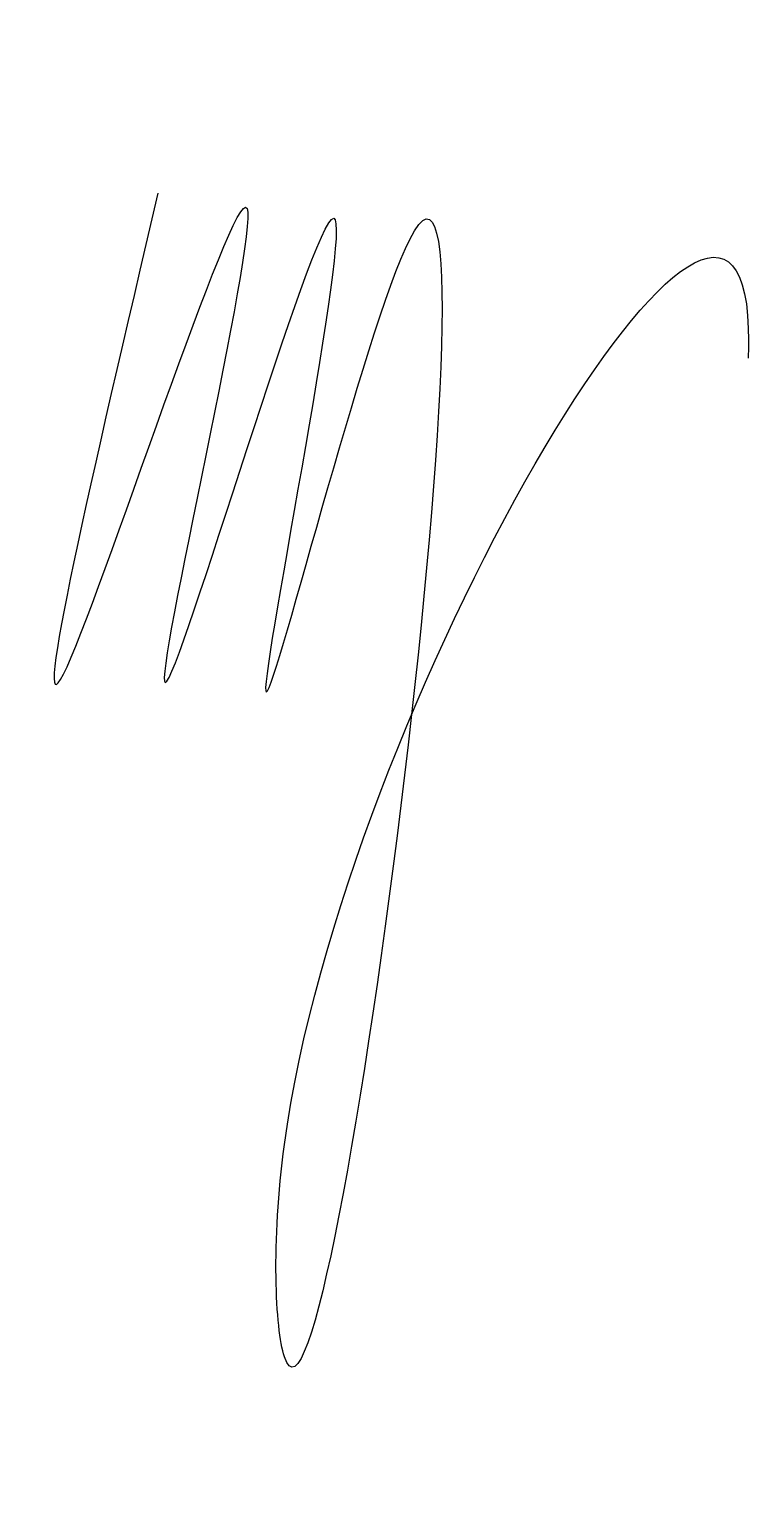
# Model space of a CAD drawing. Header units: millimetres. Extents: x 3.9 to 9.1, y -4.6 to 5.9.
import ezdxf

# ---------------------------------------------------------------- set-up
doc = ezdxf.new("R2010")
doc.units = ezdxf.units.MM

msp = doc.modelspace()

# ---------------------------------------------------------------- linework, layer by layer
at = {"color": 5}
msp.add_spline([(4.831, 4.774), (4.153, 1.321), (5.471, 4.664), (4.884, 1.261), (6.093, 4.594), (5.605, 1.201), (6.639, 4.443), (5.739, -3.579), (5.739, -2.056), (9.07, 3.802), (9.07, 3.59)], degree=3, dxfattribs=at)

doc.saveas('drawing.dxf')
